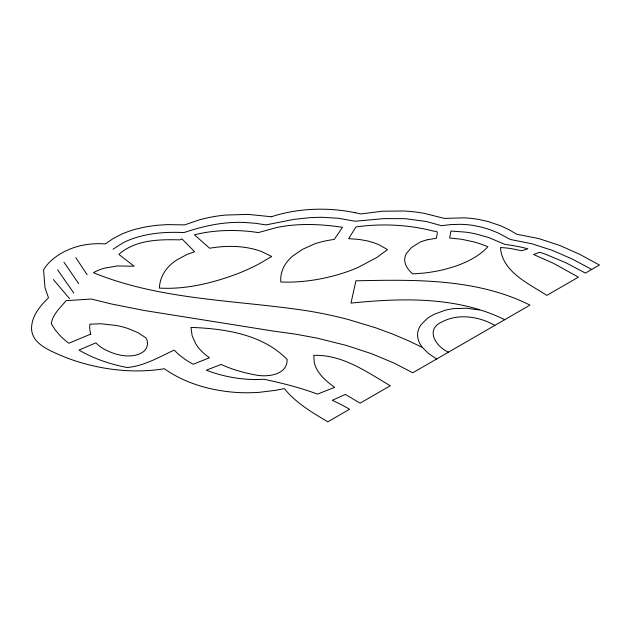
<?xml version="1.0" encoding="UTF-8"?>
<svg xmlns="http://www.w3.org/2000/svg" width="631" height="631" viewBox="0 0 631 631"><rect width="100%" height="100%" fill="white"/><g stroke="black" fill="none" stroke-linecap="round" stroke-linejoin="round"><path stroke-width="0.95" d="M113.059 249.19L122.69 243.006A68.069 39.296 0 0 1 134.135 238.171C150.139 232.871 167.215 231.758 183.952 232.579C198.379 227.744 213.246 223.958 228.461 222.775A80.066 46.229 0 0 1 243.96 222.435L254.766 223.216L266.069 224.881L294.204 219.336L310.633 217.585L321.573 217.261L338.153 218.239L355.206 221.236L384.019 218.594L405.481 218.697L426.17 221.473L441.534 225.693L450.881 224.589L459.975 224.313A56.143 32.418 0 0 1 473.203 225.425L481.753 227.168L490.121 229.708L498.316 233.036L510.313 239.472L531.823 243.755L552.338 250.357L572.199 259.018L591.728 269.453M90.793 334.099L68.787 343.256A116.593 67.312 0 0 1 59.385 334.848L55.228 329.918L51.3 323.75C52.499 314.333 60.473 307.747 66.042 300.656L91.306 299.039L111.64 304.016L144.065 310.46L273.089 331.046L295.986 334.217L317.314 338.192L346.38 345.425L371.959 353.841L394.075 363.085L412.753 372.787L529.969 305.112C476.555 278.271 414.141 279.572 355.908 280.803L350.994 303.085C402.097 297.935 457.562 296.302 504.697 319.704M427.542 239.733L436.289 238.273C436.826 234.945 439.002 230.063 434.514 231.364C408.983 224.62 382.173 223.319 356.042 226.9L348.612 238.684L359.425 239.472L367.21 240.892A49.739 28.718 0 0 1 379.184 244.875L387.489 249.6L376.888 257.456L358.305 267.323A134.356 77.566 0 0 1 337.569 274.777C319.16 280.014 299.962 282.783 280.811 282.018C280.156 275.274 282.238 268.451 286.222 263.009A68.598 39.603 0 0 1 292.981 255.839L302.407 249.434L314.498 243.929A66.413 38.341 0 0 1 334.241 239.457L342.475 227.318C325.722 224.778 308.669 223.642 291.767 225.259A90.312 52.144 0 0 0 276.946 227.452L258.347 232.579A105.669 61.01 0 0 0 241.531 230.804C225.748 229.936 209.768 230.922 194.411 234.811L209.61 248.228C223.303 245.909 237.461 245.577 251.091 248.48A53.335 30.793 0 0 1 261.983 251.714L271.685 256.486L258.655 264.113A184.883 106.742 0 0 1 237.24 273.822C212.473 283.106 186.003 289.605 159.383 288.091C159.69 279.643 163.532 271.535 169.605 265.706A65.474 37.797 0 0 1 177.248 259.656L187.155 254.403L194.6 251.722L181.98 238.904C181.223 239.212 180.482 239.535 179.74 239.875C158.941 239.267 135.286 239.812 118.865 254.396L134.119 266.211L117.232 265.951L104.407 268.175A40.305 23.268 0 0 0 95.431 271.606L93.412 272.695C161.591 300.624 236.933 299.867 308.788 311.059A285.835 165.022 0 0 1 348.58 319.601L375.516 327.749L392.143 333.87L407.752 340.44L422.36 347.389L428.275 353.313L436.62 359.007M271.685 216.78L248.212 214.398L225.535 215.053A97.032 56.025 0 0 0 199.096 219.919L184.654 224.881L167.231 224.604L156.078 225.377L145.398 226.947L135.271 229.298A77.763 44.896 0 0 0 121.286 234.338L112.894 238.723L105.345 243.929C88.553 242.659 71.366 246.208 57.382 255.768A73.235 42.285 0 0 0 43.578 269.863L44.982 287.689L48.492 297.816C40.005 305.988 31.44 316.328 31.55 328.759C32.007 342.073 45.613 348.62 56.12 353.36A148.553 85.769 0 0 0 76.414 361.248C104.643 370.208 134.955 373.489 164.297 368.733C184.859 383.198 209.807 390.368 234.685 392.308A97.718 56.419 0 0 0 259.349 392.324L276.007 390.266L284.313 388.586C295.915 402.972 312.156 412.516 327.828 421.816L349.59 409.251A204.98 118.344 0 0 0 332.245 400.291L345.331 394.414L360.12 403.177L390.297 385.754C366.682 371.904 342.507 354.433 313.796 355.363L314.222 362.186A68.661 39.643 0 0 0 316.439 368.512C320.501 376.415 327.544 382.22 334.611 387.355L317.456 394.138C300.111 387.584 282.081 383.088 263.963 379.27C244.386 380.493 224.604 377.196 206.298 370.208L221.158 364.426C232.484 369.727 244.67 372.984 256.943 375.216C268.42 377.18 287.626 374.656 287.121 359.41C262.433 334.185 224.707 328.648 190.972 327.402L192.147 335.787L195.665 343.698A78.851 45.527 0 0 0 205.193 354.496L209.484 357.761L193.212 364.237A101.015 58.32 0 0 1 184.899 359.228L178.991 354.756L174.124 350.095C159.067 357.114 143.978 366.09 127.099 367.518A120.907 69.804 0 0 1 78.985 350.079L95.896 342.822L96.827 343.777A44.036 25.429 0 0 0 103.847 348.998C113.257 354.038 124.22 357.375 134.924 355.332A17.763 10.254 0 0 0 141.928 352.674C147.165 349.921 149.09 343.012 146.053 337.932L137.803 332.576L127.73 328.412A63.068 36.409 0 0 0 116.53 325.517L101.039 323.774L89.902 324.16A73.724 42.561 0 0 0 90.73 334.107M479.221 309.939L466.388 308.243L453.91 308.614A41.354 23.875 0 0 0 445.044 310.263L434.199 314.309A51.111 29.507 0 0 0 426.761 318.955L421.287 324.437A45.921 26.51 0 0 0 417.738 332.458C416.846 337.837 419.047 343.232 422.36 347.389M355.253 212.671L360.822 213.941L382.354 211.219L403.635 210.999A97.971 56.561 0 0 1 424.379 213.373L444.342 218.397L464.416 217.845A70.554 40.731 0 0 1 478.763 219.462L487.905 221.473L500.896 225.859L509.004 229.684L516.631 234.204L538.945 238.613L559.886 245.498L579.897 254.427L599.45 264.996L585.41 273.105L565.975 262.804L545.736 254.301L539.726 252.234L533.581 254.498L553.332 263.253L578.39 277.151L546.809 295.387C528.81 283.564 502.221 272.103 500.486 247.573A58.833 33.964 0 0 1 511.284 248.63L521.687 250.767L527.863 248.788A125.79 72.62 0 0 0 504.705 244.323L488.623 237.501L475.569 233.856A75.018 43.31 0 0 0 465.386 232.113L450.952 231.049L449.619 237.99L461.845 239.299L474.031 241.957A83.316 48.098 0 0 1 487.85 246.76A82.062 47.38 0 0 1 477.659 255.484C466.27 263.088 453.113 267.599 439.815 270.502A99.706 57.563 0 0 1 423.614 273.097L412.753 273.909C408.454 270.32 404.55 265.304 404.7 259.428A36.653 21.162 0 0 1 406.514 253.268L411.53 247.478L419.773 242.304A35.407 20.444 0 0 1 427.55 239.733M494.87 325.375C478.976 316.376 458.138 313.15 441.534 322.133C424.702 329.839 436.463 347.168 448.554 352.122M53.406 279.588L69.544 298.629M57.618 269.863L73.756 292.958M63.936 262.157L78.67 283.635M75.862 257.7L87.094 274.722M271.606 216.693A99.343 57.358 0 0 1 355.198 212.757"/></g></svg>
